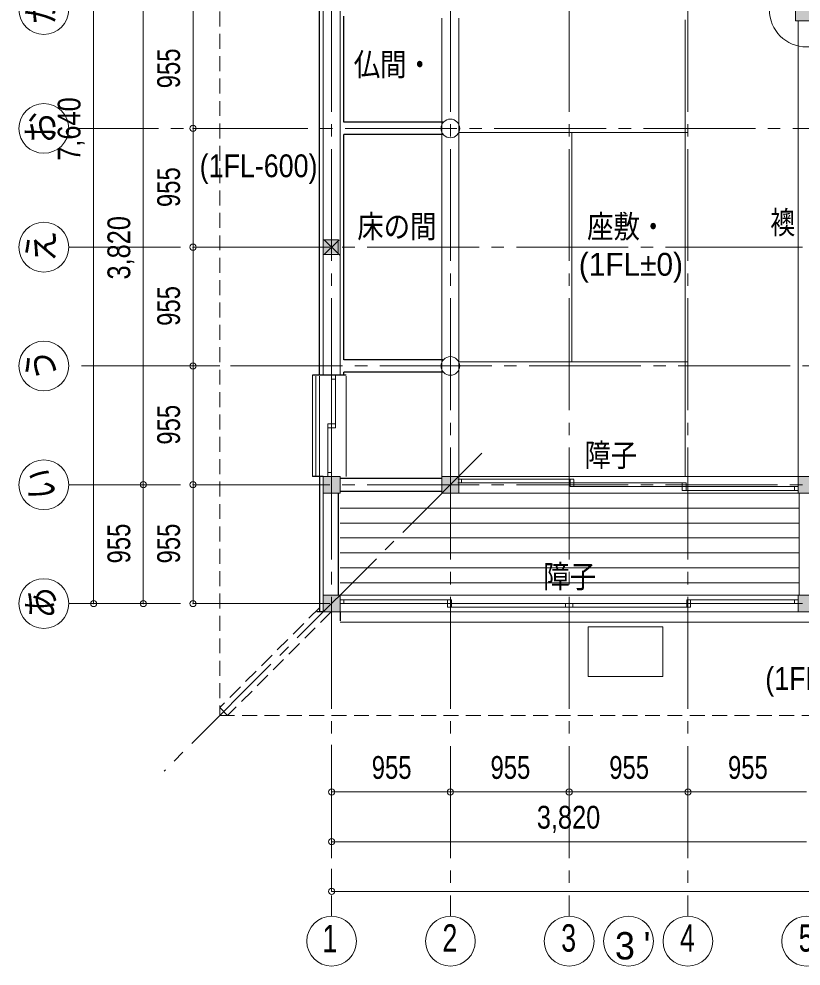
# Model space of a CAD drawing. Units: millimetres at full size, sheet at 1:100. Extents: x -20206 to -877, y -13906 to 13689.
# Drawn here: x -20206 to -13917, y 1120 to 8735 of the extents above; entities that cross this region are included whole.
import ezdxf
from ezdxf.enums import TextEntityAlignment as Align

# ---------------------------------------------------------------- set-up
doc = ezdxf.new("R2010")
doc.units = ezdxf.units.MM
doc.header["$LTSCALE"] = 100
doc.header["$PDMODE"] = 32
doc.header["$PDSIZE"] = 50
doc.linetypes.add('CHAIN2', pattern=[12, 9, -1, 1, -1])
doc.linetypes.add('DASHED1', pattern=[1.8, 1.2, -0.6])
for name, color, linetype, lineweight in [('1-0_通り心', 253, 'CHAIN2', 9), ('1-1_構造・躯体', 7, 'Continuous', 18), ('1-3_仕上げ', 2, 'Continuous', 25), ('1-4_見え掛り', 5, 'Continuous', 15), ('1-5_建具枠', 2, 'Continuous', 25), ('1-6_建具', 5, 'Continuous', 15), ('1-C_ハッチ', 253, 'Continuous', 9), ('1-D_寸法', 4, 'Continuous', 9), ('1-E_文字', 3, 'Continuous', 9), ('1-F_補助線', 4, 'Continuous', 9)]:
    doc.layers.add(name, color=color, linetype=linetype, lineweight=lineweight)
doc.layers.add('1-B_予備', color=8, linetype='Continuous')
doc.styles.add('ＭＳ Ｐゴシック', font='')
doc.styles.get('ＭＳ Ｐゴシック').set_extended_font_data('MS PGothic')

# ---------------------------------------------------------------- blocks, each defined once
blk = doc.blocks.new('え')
at = {"layer": '1-E_文字', "color": 4}
blk.add_circle((-32.5, -2.1), 200, dxfattribs=at)
at = {"layer": '1-E_文字', "style": 'ＭＳ Ｐゴシック', "width": 0.85}
blk.add_text('え', height=219.9, rotation=90, dxfattribs=at).set_placement((119.6, -122.8), align=Align.BOTTOM_LEFT)
blk = doc.blocks.new('お')
at = {"layer": '1-E_文字', "color": 4}
blk.add_circle((-32.5, 952.9), 200, dxfattribs=at)
at = {"layer": '1-E_文字', "style": 'ＭＳ Ｐゴシック', "width": 0.85}
blk.add_text('お', height=219.9, rotation=90, dxfattribs=at).set_placement((119.6, 832.2), align=Align.BOTTOM_LEFT)
blk = doc.blocks.new('か')
at = {"layer": '1-E_文字', "color": 4}
blk.add_circle((-32.5, -2.1), 200, dxfattribs=at)
at = {"layer": '1-E_文字', "style": 'ＭＳ Ｐゴシック', "width": 0.85}
blk.add_text('か', height=219.9, rotation=90, dxfattribs=at).set_placement((119.6, -122.8), align=Align.BOTTOM_LEFT)
blk = doc.blocks.new('１')
at = {"layer": '1-D_寸法'}
blk.add_circle((2282.1, -7491.6), 200, dxfattribs=at)
at = {"layer": '1-D_寸法', "color": 3, "style": 'ＭＳ Ｐゴシック', "width": 0.75}
blk.add_text('1', height=219.9, dxfattribs=at).set_placement((2208.2, -7646.4), align=Align.BOTTOM_LEFT)
blk = doc.blocks.new('２')
at = {"layer": '1-E_文字', "color": 4}
blk.add_circle((-4.2, 35.5), 200, dxfattribs=at)
at = {"layer": '1-E_文字', "style": 'ＭＳ Ｐゴシック', "width": 0.75}
blk.add_text('2', height=219.9, dxfattribs=at).set_placement((-68.2, -114.5), align=Align.BOTTOM_LEFT)
blk = doc.blocks.new('あｓ')
at = {"layer": '1-F_補助線'}
blk.add_circle((-152.1, -4.3), 200, dxfattribs=at)
at = {"layer": '1-F_補助線', "color": 3, "style": 'ＭＳ Ｐゴシック', "width": 0.85}
blk.add_text('あ', height=219.9, rotation=90, dxfattribs=at).set_placement((0, -125), align=Align.BOTTOM_LEFT)
blk = doc.blocks.new('２３２１')
at = {"layer": '1-F_補助線'}
blk.add_circle((-152.1, -4.3), 200, dxfattribs=at)
at = {"layer": '1-F_補助線', "color": 3, "style": 'ＭＳ Ｐゴシック', "width": 0.85}
blk.add_text('い', height=219.9, rotation=90, dxfattribs=at).set_placement((0, -125), align=Align.BOTTOM_LEFT)
blk = doc.blocks.new('うｙ')
at = {"layer": '1-F_補助線'}
blk.add_circle((-200, -2737.1), 200, dxfattribs=at)
at = {"layer": '1-F_補助線', "color": 3, "style": 'ＭＳ Ｐゴシック', "width": 0.85}
blk.add_text('う', height=219.9, rotation=90, dxfattribs=at).set_placement((-47.9, -2857.8), align=Align.BOTTOM_LEFT)
blk = doc.blocks.new('4')
at = {"layer": '1-F_補助線'}
blk.add_circle((1.4, 43.1), 200, dxfattribs=at)
at = {"layer": '1-F_補助線', "color": 3, "style": 'ＭＳ Ｐゴシック', "width": 0.75}
blk.add_text('4', height=219.9, dxfattribs=at).set_placement((-62.6, -106.9), align=Align.BOTTOM_LEFT)
blk = doc.blocks.new('5')
at = {"layer": '1-E_文字', "color": 4}
blk.add_circle((1.4, 43.1), 200, dxfattribs=at)
at = {"layer": '1-E_文字', "style": 'ＭＳ Ｐゴシック', "width": 0.75}
blk.add_text('5', height=219.9, dxfattribs=at).set_placement((-62.6, -106.9), align=Align.BOTTOM_LEFT)
blk = doc.blocks.new('3')
at = {"layer": '1-F_補助線'}
blk.add_circle((1.4, 43.1), 200, dxfattribs=at)
at = {"layer": '1-F_補助線', "color": 3, "style": 'ＭＳ Ｐゴシック', "width": 0.75}
blk.add_text('3', height=219.9, dxfattribs=at).set_placement((-62.6, -106.9), align=Align.BOTTOM_LEFT)
blk = doc.blocks.new("3'")
at = {"layer": '1-F_補助線'}
blk.add_circle((478.9, 43.1), 200, dxfattribs=at)
at = {"layer": '1-F_補助線', "color": 3, "insert": (369.9, -106.9), "char_height": 219.9, "attachment_point": 7, "style": 'ＭＳ Ｐゴシック'}
blk.add_mtext("\\T1.44;3'", dxfattribs=at)

msp = doc.modelspace()

# ---------------------------------------------------------------- linework, layer by layer
at = {"layer": '1-0_通り心'}
for p, q in [((-17691.7, 13688.6), (-17691.7, 1520)), ((-16736.7, 13688.6), (-16736.7, 1520)), ((-15781.7, 13688.6), (-15781.7, 1520)), ((-14826.7, 13688.6), (-14826.7, 1520)), ((-10684.2, 7854.5), (-19806.3, 7854.5)), ((-19806.3, 6899.5), (-4970.9, 6899.5)), ((-6804.3, 5944.5), (-19806.3, 5944.5)), ((-16483.2, 5243.1), (-19039.1, 2687.2)), ((-19806.3, 4989.5), (-4970.9, 4989.5)), ((-19806.3, 4034.5), (-4983.2, 4034.5))]:
    msp.add_line(p, q, dxfattribs=at)
at = {"layer": '1-1_構造・躯体'}
for points in [[(-13961.7, 8719.5), (-13781.7, 8719.5), (-13781.7, 8899.5), (-13961.7, 8899.5)], [(-17759.2, 6839.5), (-17639.2, 6839.5), (-17639.2, 6959.5), (-17759.2, 6959.5)], [(-17759.2, 4922), (-17624.2, 4922), (-17624.2, 5057), (-17759.2, 5057)], [(-16804.2, 4922), (-16669.2, 4922), (-16669.2, 5057), (-16804.2, 5057)], [(-13939.2, 4922), (-13804.2, 4922), (-13804.2, 5057), (-13939.2, 5057)], [(-17759.2, 3967), (-17624.2, 3967), (-17624.2, 4102), (-17759.2, 4102)], [(-13939.2, 3967), (-13804.2, 3967), (-13804.2, 4102), (-13939.2, 4102)]]:
    msp.add_lwpolyline(points, close=True, dxfattribs=at)
for centre in [(-16736.7, 7854.5), (-16736.7, 5944.5)]:
    msp.add_circle(centre, 75, dxfattribs=at)
at = {"layer": '1-3_仕上げ'}
msp.add_line((-17759.2, 3967), (-17811.7, 3967), dxfattribs=at)
at = {"layer": '1-4_見え掛り', "color": 4, "lineweight": 9}
for p, q in [((-17759.2, 5869.5), (-17759.2, 11614.5)), ((-17624.2, 5869.5), (-17624.2, 11614.5)), ((-17759.2, 4034.5), (-17759.2, 4922.6)), ((-11067.4, 3967), (-17624.2, 3967))]:
    msp.add_line(p, q, dxfattribs=at)
at = {"layer": '1-4_見え掛り'}
for p, q in [((-16804.2, 8742), (-16804.2, 5057)), ((-16669.2, 8742), (-16669.2, 5034.5)), ((-14849.2, 5057), (-14849.2, 8727.2)), ((-13939.2, 8719.8), (-13941.1, 5057)), ((-14826.7, 7820.8), (-16669.2, 7820.8)), ((-15759.2, 5978.3), (-15759.2, 7820.8)), ((-13939.2, 6899.5), (-14849.2, 6899.5)), ((-14826.7, 5978.3), (-16669.2, 5978.3)), ((-17845.3, 5869.5), (-17845.3, 5057)), ((-16669.2, 5057), (-13941.1, 5057)), ((-16669.2, 4922), (-10119.2, 4922)), ((-11067.4, 4102), (-17624.2, 4102)), ((-11067.4, 3885.8), (-17624.2, 3885.8))]:
    msp.add_line(p, q, dxfattribs=at)
at = {"layer": '1-4_見え掛り', "linetype": 'DASHED1'}
for p, q in [((-17789.2, 4000.7), (-18591.7, 3198.2)), ((-17695.6, 3967), (-18528.1, 3134.5)), ((-18591.7, 3198.2), (-18528.1, 3134.5))]:
    msp.add_line(p, q, dxfattribs=at)
msp.add_lwpolyline([(-18591.7, 12574.5), (-18591.7, 3134.5), (-5331.7, 3134.5)], dxfattribs=at)
at = {"layer": '1-4_見え掛り'}
msp.add_lwpolyline([(-15628.6, 3447.3), (-15028.6, 3447.3), (-15028.6, 3847.3), (-15628.6, 3847.3)], close=True, dxfattribs=at)
at = {"layer": '1-5_建具枠'}
for p, q in [((-17789.2, 5869.5), (-17789.2, 11772)), ((-17594.2, 7904.5), (-17594.2, 8757)), ((-16797.7, 7904.5), (-17594.2, 7904.5)), ((-16797.7, 7804.5), (-17594.2, 7804.5)), ((-17594.2, 5994.5), (-17594.2, 7804.5)), ((-16797.7, 5994.5), (-17594.2, 5994.5)), ((-17575.2, 5869.5), (-17845.3, 5869.5)), ((-16797.7, 5894.5), (-17594.2, 5894.5)), ((-17594.2, 5869.5), (-17594.2, 5894.5)), ((-17759.2, 5057), (-17845.3, 5057)), ((-17789.2, 5057), (-17789.2, 3967)), ((-17624.2, 5042), (-16804.2, 5042)), ((-17639.2, 4922), (-17639.2, 4102)), ((-17624.2, 4937), (-16804.2, 4937)), ((-17624.2, 3967), (-17624.2, 3894.6))]:
    msp.add_line(p, q, dxfattribs=at)
at = {"layer": '1-6_建具'}
for p, q in [((-17819.2, 5057), (-17819.2, 5863.6)), ((-17789.2, 5057), (-17789.2, 5863.6)), ((-17691.7, 5869.5), (-17691.7, 5057)), ((-17661.7, 5869.5), (-17661.7, 5448.3)), ((-17575.2, 5057), (-17575.2, 5863.6)), ((-17691.7, 5839.5), (-17661.7, 5839.5)), ((-17721.7, 5478.3), (-17661.7, 5478.3)), ((-17721.7, 5478.3), (-17721.7, 5057)), ((-17721.7, 5448.3), (-17661.7, 5448.3)), ((-17691.7, 5087), (-17721.7, 5087)), ((-16676.7, 5034.5), (-15744.2, 5034.5)), ((-16646.7, 5004.5), (-16646.7, 5034.5)), ((-15774.2, 5031.9), (-15774.2, 4974.5)), ((-15744.2, 5031.9), (-15744.2, 4974.5)), ((-15774.2, 4974.5), (-14871.7, 4974.5)), ((-14871.7, 4974.5), (-14871.7, 4944.5)), ((-13969.2, 4974.5), (-13969.2, 4944.5)), ((-13939.2, 4944.5), (-14871.7, 4944.5)), ((-17624.2, 4034.5), (-17624.2, 4064.5)), ((-16729, 4064.5), (-17624.2, 4064.5)), ((-17594.5, 4034.5), (-17594.5, 4064.5)), ((-16758.8, 4004.5), (-16758.8, 4064.5)), ((-16729, 4034.5), (-16729, 4064.5)), ((-14834.5, 4034.5), (-14834.5, 4064.5)), ((-14834.5, 4064.5), (-13939.2, 4064.5)), ((-14804.7, 4004.5), (-14804.7, 4064.5)), ((-13969, 4034.5), (-13969, 4064.5)), ((-13939.2, 4034.5), (-13939.2, 4064.5)), ((-16729, 4034.5), (-17624.2, 4034.5)), ((-16758.8, 4004.5), (-15781.7, 4004.5)), ((-15781.7, 4034.5), (-16729, 4034.5)), ((-16729, 4004.5), (-16729, 4034.5)), ((-15811.5, 4034.5), (-15811.5, 4004.5)), ((-15781.7, 4034.5), (-14834.5, 4034.5)), ((-15781.7, 4034.5), (-15781.7, 4004.5)), ((-15781.7, 4034.5), (-15781.7, 4004.5)), ((-14804.7, 4004.5), (-15781.7, 4004.5)), ((-15752, 4034.5), (-15752, 4004.5)), ((-14834.5, 4004.5), (-14834.5, 4034.5)), ((-14834.5, 4034.5), (-13939.2, 4034.5))]:
    msp.add_line(p, q, dxfattribs=at)
for points in [[(-16676.7, 5004.5), (-14841.7, 5004.5), (-14841.7, 4944.5)], [(-14871.7, 5004.5), (-14871.7, 4974.5), (-13939.2, 4974.5)]]:
    msp.add_lwpolyline(points, dxfattribs=at)
at = {"layer": '1-B_予備'}
for points in [[(-13961.7, 8899.5), (-13961.7, 8719.5), (-13781.7, 8899.5), (-13781.7, 8719.5)], [(-17759.2, 6959.5), (-17759.2, 6847), (-17639.2, 6959.5), (-17639.2, 6847)], [(-17759.2, 5057), (-17759.2, 4922), (-17624.2, 5057), (-17624.2, 4922)], [(-16804.2, 5057), (-16804.2, 4922), (-16669.2, 5057), (-16669.2, 4922)], [(-13939.2, 5057), (-13939.2, 4922), (-13804.2, 5057), (-13804.2, 4922)], [(-17759.2, 4102), (-17759.2, 3967), (-17624.2, 4102), (-17624.2, 3967)], [(-13939.2, 4102), (-13939.2, 3967), (-13804.2, 4102), (-13804.2, 3967)]]:
    msp.add_solid(points, dxfattribs=at)
at = {"layer": '1-C_ハッチ'}
for p, q in [((-17631.7, 6959.5), (-17751.7, 6839.5)), ((-17751.7, 6959.5), (-17624.2, 6832)), ((-13931.7, 4922), (-13931.7, 4102)), ((-17624.2, 4802), (-13931.7, 4802)), ((-17624.2, 4682), (-13931.7, 4682)), ((-17624.2, 4562), (-13931.7, 4562)), ((-17624.2, 4442), (-13931.7, 4442)), ((-17624.2, 4322), (-13931.7, 4322)), ((-17624.2, 4202), (-13931.7, 4202))]:
    msp.add_line(p, q, dxfattribs=at)
at = {"layer": '1-D_寸法'}
for p, q in [((-19606.3, 4034.5), (-19606.3, 11674.5)), ((-19206.3, 8809.5), (-19206.3, 4989.5)), ((-18806.3, 8809.5), (-18806.3, 7854.5)), ((-18806.3, 7854.5), (-18591.7, 7854.5)), ((-18806.3, 7854.5), (-18806.3, 6899.5)), ((-18806.3, 6899.5), (-18591.7, 6899.5)), ((-18806.3, 6899.5), (-18806.3, 5944.5)), ((-18806.3, 5944.5), (-18591.7, 5944.5)), ((-18806.3, 5944.5), (-18806.3, 4989.5)), ((-19206.3, 4989.5), (-19006.3, 4989.5)), ((-19206.3, 4989.5), (-19206.3, 4034.5)), ((-18806.3, 4989.5), (-18591.7, 4989.5)), ((-18806.3, 4989.5), (-18806.3, 4034.5)), ((-19206.3, 4034.5), (-19006.3, 4034.5)), ((-18806.3, 4034.5), (-18591.7, 4034.5)), ((-17691.7, 2120), (-17691.7, 2899.6)), ((-17691.7, 2520), (-17691.7, 2768)), ((-16736.7, 2520), (-16736.7, 2768)), ((-15781.7, 2520), (-15781.7, 2768)), ((-14826.7, 2520), (-14826.7, 2768)), ((-17691.7, 2520), (-16736.7, 2520)), ((-16736.7, 2520), (-15781.7, 2520)), ((-15781.7, 2520), (-14826.7, 2520)), ((-14826.7, 2520), (-13871.7, 2520)), ((-17691.7, 2120), (-13871.7, 2120)), ((-17691.7, 1720), (-17691.7, 1902)), ((-17691.7, 1720), (-6231.7, 1720))]:
    msp.add_line(p, q, dxfattribs=at)
for p in [(-18806.3, 7854.5), (-18806.3, 6899.5), (-18806.3, 5944.5), (-19206.3, 4989.5), (-18806.3, 4989.5), (-19606.3, 4034.5), (-19206.3, 4034.5), (-18806.3, 4034.5), (-17691.7, 2520), (-16736.7, 2520), (-15781.7, 2520), (-14826.7, 2520), (-17691.7, 2120), (-17691.7, 1720)]:
    msp.add_point(p, dxfattribs=at)
at = {"layer": '1-E_文字', "color": 4}
msp.add_circle((-13871.7, 8809.5), 300, dxfattribs=at)

# ---------------------------------------------------------------- block references
at = {"layer": '1-E_文字'}
for name in ['3', "3'"]:
    msp.add_blockref(name, (-15783.1, 1276.9), dxfattribs=at)
at = {"layer": '1-F_補助線'}
for name, p in [('か', (-19973.8, 8811.6)), ('お', (-19973.8, 6901.6)), ('え', (-19973.8, 6901.6)), ('うｙ', (-19806.3, 8681.6)), ('２３２１', (-19854.2, 4993.8)), ('あｓ', (-19854.2, 4038.8)), ('１', (-19973.8, 8811.6)), ('２', (-16732.5, 1284.5)), ('4', (-14828.1, 1276.9)), ('5', (-13873.1, 1276.9))]:
    msp.add_blockref(name, p, dxfattribs=at)

# ---------------------------------------------------------------- texts
at = {"layer": '1-D_寸法', "color": 3, "style": 'ＭＳ Ｐゴシック'}
for s, width, p in [('955', 0.8, (-18856.3, 8177)), ('7,640', 0.85, (-19656.3, 7594.5)), ('955', 0.8, (-18856.3, 7222)), ('3,820', 0.85, (-19256.3, 6639.5)), ('955', 0.8, (-18856.3, 6267)), ('955', 0.8, (-18856.3, 5312)), ('955', 0.8, (-19256.3, 4357)), ('955', 0.8, (-18856.3, 4357))]:
    msp.add_text(s, height=183.3, rotation=90, dxfattribs=dict(at, width=width)).set_placement(p, align=Align.BOTTOM_LEFT)
for s, width, p in [('955', 0.8, (-17369.2, 2570)), ('955', 0.8, (-16414.2, 2570)), ('955', 0.8, (-15459.2, 2570)), ('955', 0.8, (-14504.2, 2570)), ('3,820', 0.85, (-16041.7, 2170))]:
    msp.add_text(s, height=183.3, dxfattribs=dict(at, width=width)).set_placement(p, align=Align.BOTTOM_LEFT)
at = {"layer": '1-E_文字', "style": 'ＭＳ Ｐゴシック'}
for s, width, p in [('仏間・', 0.85, (-17514.5, 8221.9)), ('(1FL-600)', 0.9, (-18753, 7407.1)), ('床の間', 0.85, (-17485.6, 6919.4)), ('座敷・', 0.85, (-15637.4, 6919.4)), ('襖', 0.8, (-14164, 6951.3)), ('障子', 0.85, (-15659, 5081.5)), ('障子', 0.85, (-15990.5, 4105.1)), ('(1FL-600)', 0.9, (-14204.4, 3285))]:
    msp.add_text(s, height=183.3, dxfattribs=dict(at, width=width)).set_placement(p, align=Align.BOTTOM_LEFT)
msp.add_text('(1FL±0)', height=183.3, dxfattribs=at).set_placement((-15704.1, 6615.4), align=Align.BOTTOM_LEFT)

doc.saveas('drawing.dxf')
